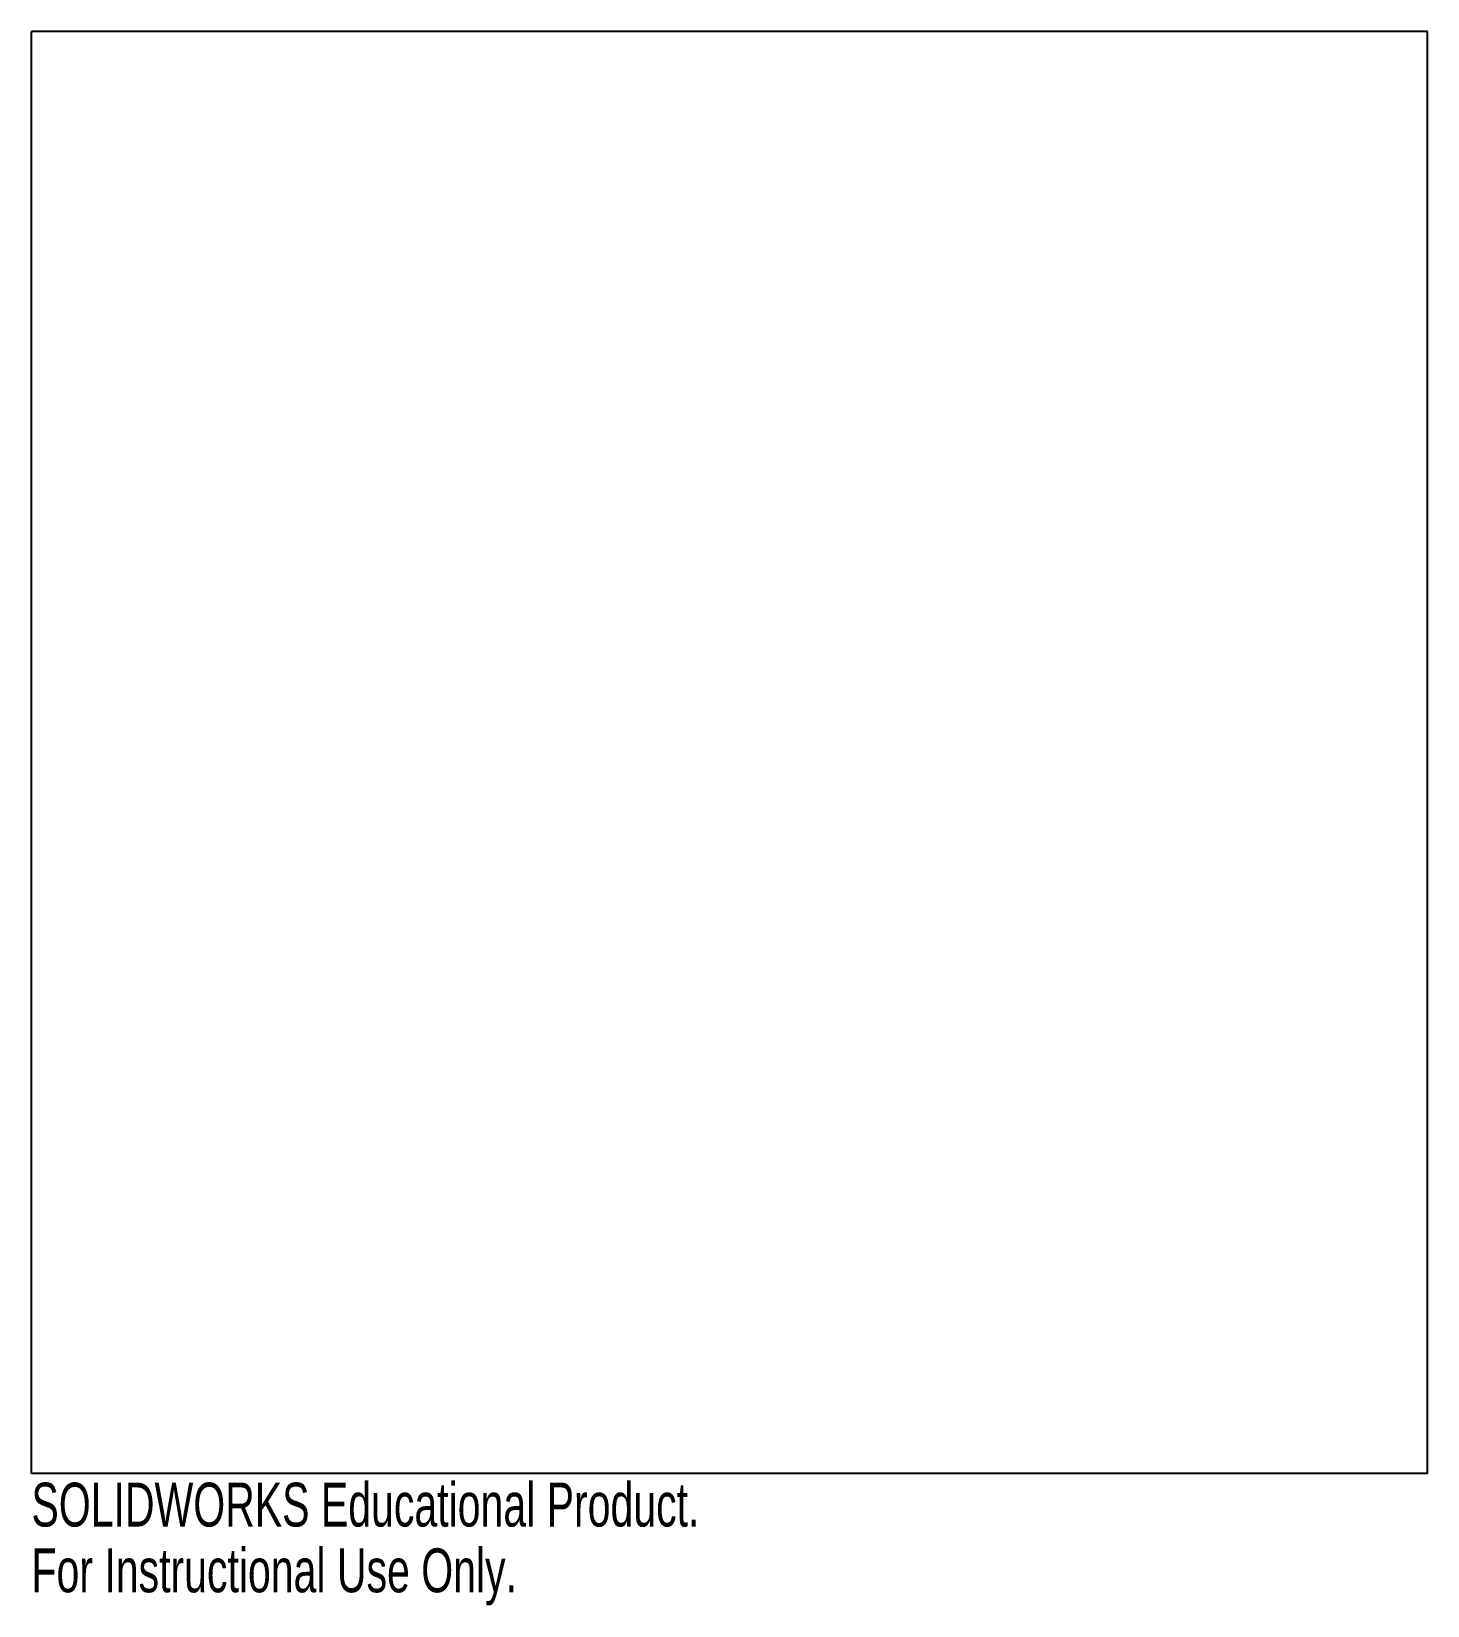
# Model space of a CAD drawing. Header units: millimetres. Extents: x -212 to -58, y -535 to -361.
import ezdxf

# ---------------------------------------------------------------- set-up
doc = ezdxf.new("R2010")
doc.units = ezdxf.units.MM
doc.styles.add('SLDTEXTSTYLE0', font='TXT', dxfattribs={"width": 0.7})

msp = doc.modelspace()

# ---------------------------------------------------------------- linework, layer by layer
at = {"color": 7, "linetype": 'Continuous', "lineweight": 25}
for p, q in [((-58, -361.26), (-212, -361.26)), ((-212, -520.26), (-212, -361.26)), ((-58, -520.26), (-58, -361.26)), ((-58, -520.26), (-212, -520.26))]:
    msp.add_line(p, q, dxfattribs=at)

# ---------------------------------------------------------------- texts
at = {"color": 7, "linetype": 'Continuous', "char_height": 4.8336, "attachment_point": 1, "style": 'SLDTEXTSTYLE0'}
for s, insert in [('SOLIDWORKS Educational Product.', (-212, -521.28)), ('For Instructional Use Only.', (-212, -528.53))]:
    msp.add_mtext(s, dxfattribs=dict(at, insert=insert))

doc.saveas('drawing.dxf')
